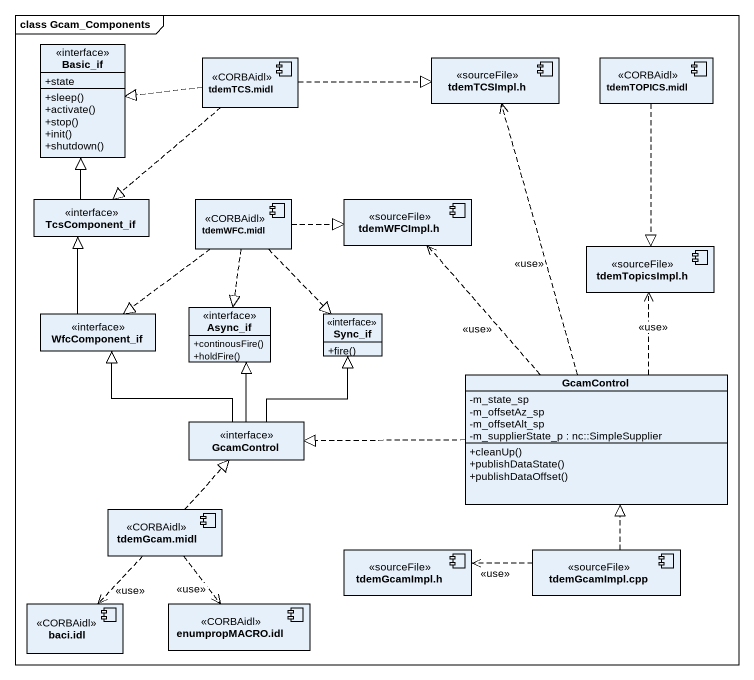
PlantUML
@startuml
mainframe class Gcam_Components
allowmixing
hide circle
hide empty members
skinparam classAttributeIconSize 0
interface Basic_if {
  +state
  +sleep()
  +activate()
  +stop()
  +init()
  +shutdown()
}
component "tdemTCS.midl" as tdemTCS_midl <<CORBAidl>>
component "tdemTCSImpl.h" as tdemTCSImpl_h <<sourceFile>>
component "tdemTOPICS.midl" as tdemTOPICS_midl <<CORBAidl>>
interface TcsComponent_if
component "tdemWFC.midl" as tdemWFC_midl <<CORBAidl>>
component "tdemWFCImpl.h" as tdemWFCImpl_h <<sourceFile>>
component "tdemTopicsImpl.h" as tdemTopicsImpl_h <<sourceFile>>
interface WfcComponent_if
interface Async_if {
  +continousFire()
  +holdFire()
}
interface Sync_if {
  +fire()
}
class GcamControl {
  -m_state_sp
  -m_offsetAz_sp
  -m_offsetAlt_sp
  -m_supplierState_p : nc::SimpleSupplier
  +cleanUp()
  +publishDataState()
  +publishDataOffset()
}
interface "GcamControl" as GcamControl_2
component "tdemGcam.midl" as tdemGcam_midl <<CORBAidl>>
component "tdemGcamImpl.h" as tdemGcamImpl_h <<sourceFile>>
component "tdemGcamImpl.cpp" as tdemGcamImpl_cpp <<sourceFile>>
component "baci.idl" as baci_idl <<CORBAidl>>
component "enumpropMACRO.idl" as enumpropMACRO_idl <<CORBAidl>>
tdemTCS_midl .left.|> Basic_if
tdemTCS_midl .right.|> tdemTCSImpl_h
tdemTCS_midl ..|> TcsComponent_if
tdemTOPICS_midl ..|> tdemTopicsImpl_h
TcsComponent_if -up-|> Basic_if
tdemWFC_midl .right.|> tdemWFCImpl_h
tdemWFC_midl ..|> WfcComponent_if
tdemWFC_midl ..|> Async_if
tdemWFC_midl ..|> Sync_if
WfcComponent_if -up-|> TcsComponent_if
GcamControl .up.> tdemTCSImpl_h : <<use>>
GcamControl .up.> tdemWFCImpl_h : <<use>>
GcamControl .up.> tdemTopicsImpl_h : <<use>>
GcamControl .left.|> GcamControl_2
GcamControl_2 -up-|> WfcComponent_if
GcamControl_2 -up-|> Async_if
GcamControl_2 -up-|> Sync_if
tdemGcam_midl .up.|> GcamControl_2
tdemGcam_midl ..> baci_idl : <<use>>
tdemGcam_midl ..> enumpropMACRO_idl : <<use>>
tdemGcamImpl_cpp .up.|> GcamControl
tdemGcamImpl_cpp .left.> tdemGcamImpl_h : <<use>>
@enduml
